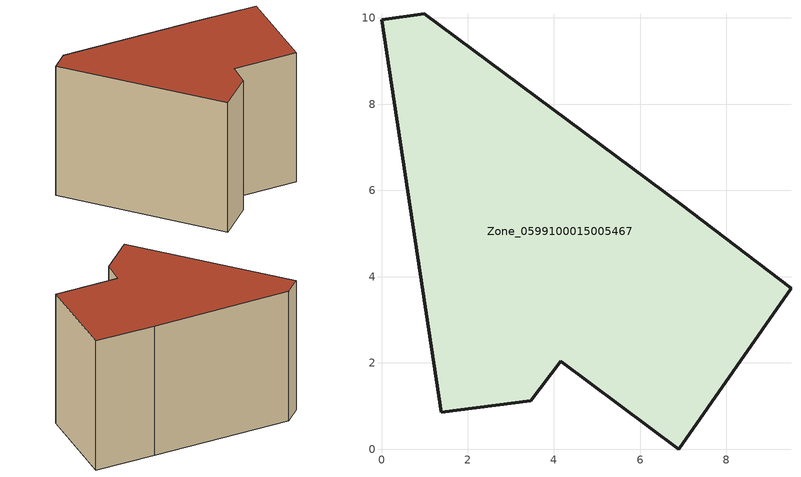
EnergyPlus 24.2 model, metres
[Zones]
Zone_0599100015005467
 floor ground (C_G): 3.46,1.12 1.38,0.85 0,9.96 0.99,10.1 6.92,5.69 9.5,3.73 6.9,0 4.15,2.04 z1.03
 wall outside (C_F): 0.99,10.1 0,9.96 1.38,0.85 3.46,1.12 4.15,2.04 6.9,0 9.5,3.73 6.92,5.69 0.99,10.1 z1.03:8.93
 roof outside (C_R): 6.92,5.69 0.99,10.1 0,9.96 1.38,0.85 3.46,1.12 4.15,2.04 6.9,0 9.5,3.73 z8.93
[BUILDING]
Pand.0599100015005467: North Axis=0; Terrain=City; Loads Convergence Tolerance Value=0.04; Temperature Convergence Tolerance Value=0.4; Solar Distribution=FullExterior; Maximum Number of Warmup Days=25; Minimum Number of Warmup Days=1
[Site:Location]
Rotterdam.The.Hague.AP_ZH_NLD Design_Conditions: Latitude=51.96; Longitude=4.45; Time Zone=1; Elevation=-4.5
[SITE:GROUNDTEMPERATURE:BUILDINGSURFACE]
18, 18, 18, 18, 18, 18, 18, 18, 18, 18, 18, 18
[MATERIAL] Thermal Absorptance=0.9; Solar Absorptance=0.7; Visible Absorptance=0.7
Name | Roughness | Thickness | Conductivity | Density | Specific Heat
G.TI.1975-1991 | MediumSmooth | 0.15 | 0.288461 | 540 | 1210
F.TI.1975-1991 | Rough | 0.3 | 0.230769 | 1920 | 840
R.TI.1975-1991 | MediumRough | 0.2 | 0.153846 | 1500 | 1000
[CONSTRUCTION]
C_G: G.TI.1975-1991
C_F: F.TI.1975-1991
C_R: R.TI.1975-1991
[ZONE]
Zone_0599100015005467: Type=1; Multiplier=1; Ceiling Height=Autocalculate; Volume=Autocalculate; Floor Area=autocalculate; Part of Total Floor Area=Yes
[ZONEINFILTRATION:DESIGNFLOWRATE]
Infil_Zone_0599100015005467: Zone or ZoneList or Space or SpaceList=Zone_0599100015005467; Schedule=AlwaysOn; Design Flow Rate Calculation Method=Flow/Area; Flow Rate per Floor Area=0.003; Constant Term Coefficient=1; Temperature Term Coefficient=0; Velocity Term Coefficient=0; Velocity Squared Term Coefficient=0
[HVACTEMPLATE:ZONE:IDEALLOADSAIRSYSTEM]
Zone_0599100015005467: Maximum Heating Supply Air Temperature=50; Minimum Cooling Supply Air Temperature=13; Maximum Heating Supply Air Humidity Ratio=0.0156; Minimum Cooling Supply Air Humidity Ratio=0.0077; Heating Limit=NoLimit; Cooling Limit=NoLimit; Dehumidification Control Type=ConstantSensibleHeatRatio; Cooling Sensible Heat Ratio=0.7; Dehumidification Setpoint=60; Humidification Control Type=None; Humidification Setpoint=30; Outdoor Air Method=None; Outdoor Air Flow Rate per Person=0.00944; Outdoor Air Flow Rate per Zone Floor Area=0; Outdoor Air Flow Rate per Zone=0; Demand Controlled Ventilation Type=None; Outdoor Air Economizer Type=NoEconomizer; Heat Recovery Type=None; Sensible Heat Recovery Effectiveness=0.7; Latent Heat Recovery Effectiveness=0.65
[ZONECONTROL:THERMOSTAT]
ThermostatControl_Zone_0599100015005467: Zone or ZoneList=Zone_0599100015005467; Control Type Schedule=DualSetpointControlType; Control 1=Thermostat_Zone_0599100015005467; Temperature Difference Between Cutout And Setpoint=0
[THERMOSTATSETPOINT:DUALSETPOINT]
Thermostat_Zone_0599100015005467: Heating Setpoint Temperature Schedule=HeatingSetpoint_Zone_0599100015005467; Cooling Setpoint Temperature Schedule=CoolingSetpoint_Zone_0599100015005467
[SCHEDULE:COMPACT]
HeatingSetpoint_Zone_0599100015005467: Through: 12/31, For: AllDays, Until: 24:00, 21
CoolingSetpoint_Zone_0599100015005467: Through: 12/31, For: AllDays, Until: 24:00, 24
DualSetpointControlType: Through: 12/31, For: AllDays, Until: 24:00, 4
AlwaysOn: Through: 12/31, For: AllDays, Until: 24:00, 1
